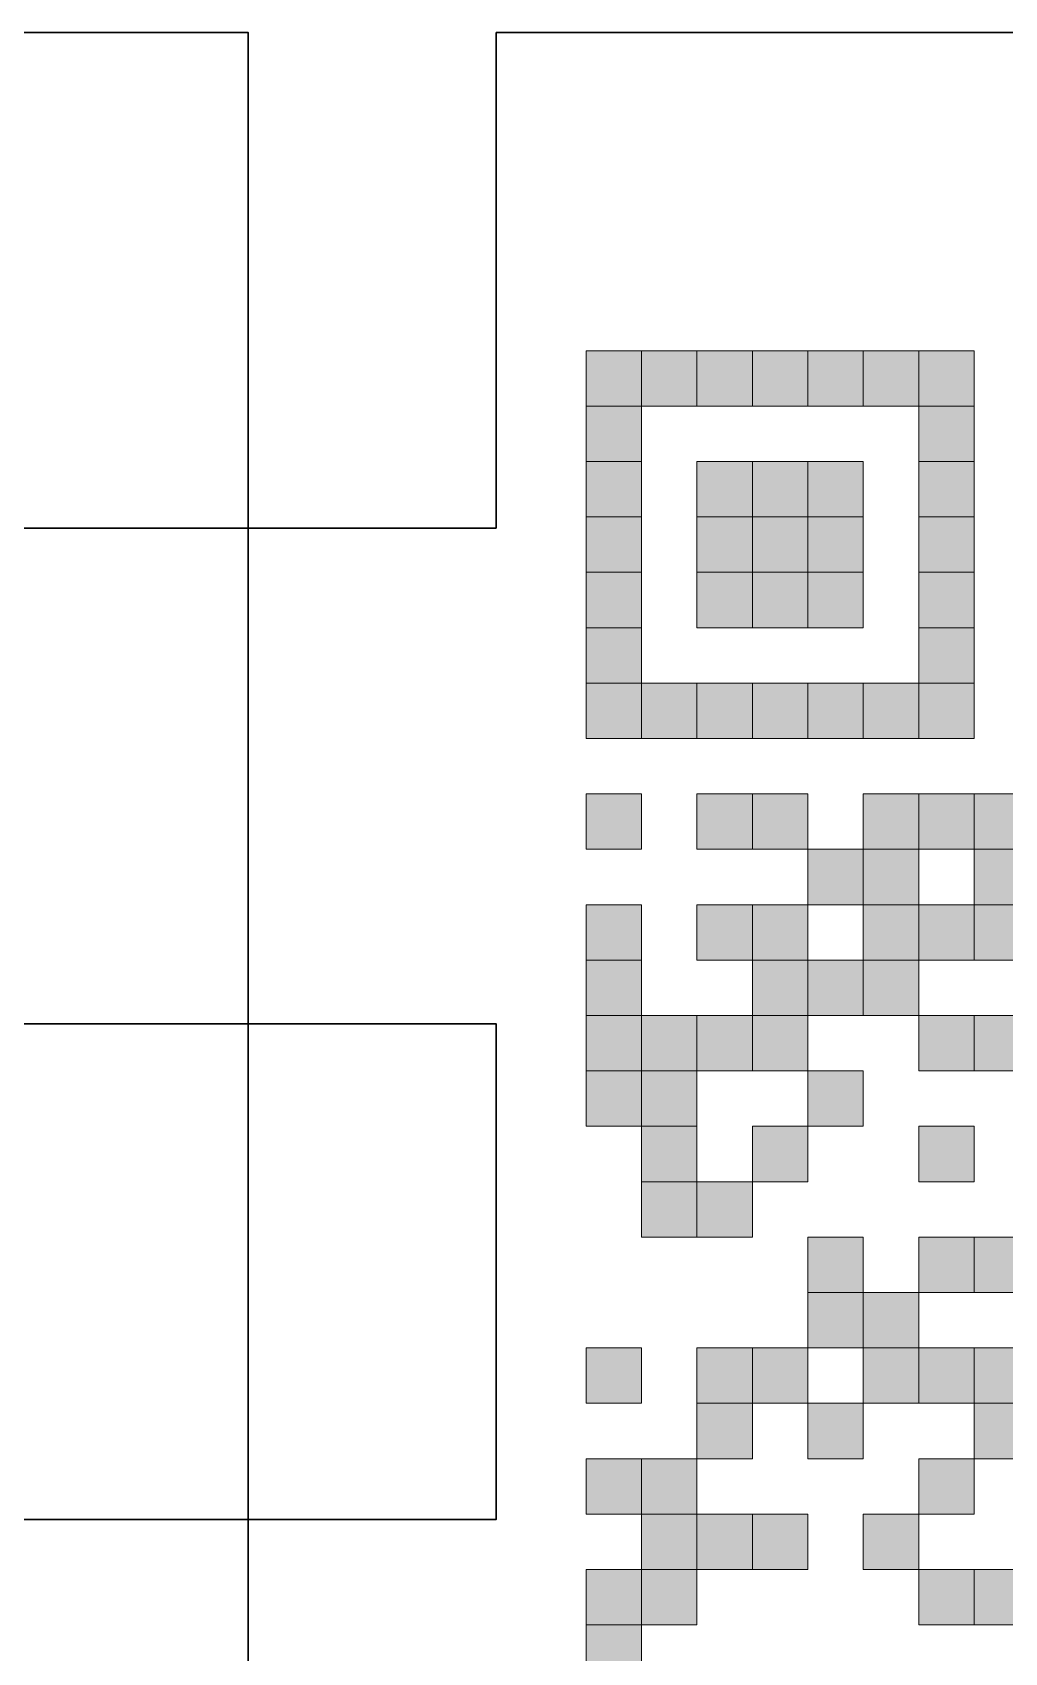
# Model space of a CAD drawing. Header units: inches. Extents: x -69 to 366, y -28 to 237.
# Drawn here: x 146.49 to 166.1, y 204.77 to 237.45 of the extents above; entities that cross this region are included whole.
import ezdxf

# ---------------------------------------------------------------- set-up
doc = ezdxf.new("R2010")
doc.units = ezdxf.units.IN
doc.header["$MEASUREMENT"] = 0
doc.layers.add('Corte Exterior', color=1, linetype='Continuous')
doc.layers.add('Graba Raster', color=2, linetype='Continuous')

msp = doc.modelspace()

# ---------------------------------------------------------------- hatches: boundary and pattern name
at = {"layer": 'Graba Raster', "true_color": 0xffffff}
h = msp.add_hatch(color=7, dxfattribs=at)
h.dxf.hatch_style = 2
h.paths.add_polyline_path([(157.661, 231.03), (158.779, 231.03), (158.779, 229.913), (157.661, 229.913)])
h = msp.add_hatch(color=7, dxfattribs=at)
h.dxf.hatch_style = 2
h.paths.add_polyline_path([(158.779, 231.03), (159.896, 231.03), (159.896, 229.913), (158.779, 229.913)])
h = msp.add_hatch(color=7, dxfattribs=at)
h.dxf.hatch_style = 2
h.paths.add_polyline_path([(159.896, 231.03), (161.014, 231.03), (161.014, 229.913), (159.896, 229.913)])
h = msp.add_hatch(color=7, dxfattribs=at)
h.dxf.hatch_style = 2
h.paths.add_polyline_path([(161.014, 231.03), (162.131, 231.03), (162.131, 229.913), (161.014, 229.913)])
h = msp.add_hatch(color=7, dxfattribs=at)
h.dxf.hatch_style = 2
h.paths.add_polyline_path([(162.131, 231.03), (163.249, 231.03), (163.249, 229.913), (162.131, 229.913)])
h = msp.add_hatch(color=7, dxfattribs=at)
h.dxf.hatch_style = 2
h.paths.add_polyline_path([(163.249, 231.03), (164.367, 231.03), (164.367, 229.913), (163.249, 229.913)])
h = msp.add_hatch(color=7, dxfattribs=at)
h.dxf.hatch_style = 2
h.paths.add_polyline_path([(164.367, 231.03), (165.484, 231.03), (165.484, 229.913), (164.367, 229.913)])
h = msp.add_hatch(color=7, dxfattribs=at)
h.dxf.hatch_style = 2
h.paths.add_polyline_path([(157.661, 229.913), (158.779, 229.913), (158.779, 228.795), (157.661, 228.795)])
h = msp.add_hatch(color=7, dxfattribs=at)
h.dxf.hatch_style = 2
h.paths.add_polyline_path([(164.367, 229.913), (165.484, 229.913), (165.484, 228.795), (164.367, 228.795)])
h = msp.add_hatch(color=7, dxfattribs=at)
h.dxf.hatch_style = 2
h.paths.add_polyline_path([(157.661, 228.795), (158.779, 228.795), (158.779, 227.677), (157.661, 227.677)])
h = msp.add_hatch(color=7, dxfattribs=at)
h.dxf.hatch_style = 2
h.paths.add_polyline_path([(159.896, 228.795), (161.014, 228.795), (161.014, 227.677), (159.896, 227.677)])
h = msp.add_hatch(color=7, dxfattribs=at)
h.dxf.hatch_style = 2
h.paths.add_polyline_path([(161.014, 228.795), (162.131, 228.795), (162.131, 227.677), (161.014, 227.677)])
h = msp.add_hatch(color=7, dxfattribs=at)
h.dxf.hatch_style = 2
h.paths.add_polyline_path([(162.131, 228.795), (163.249, 228.795), (163.249, 227.677), (162.131, 227.677)])
h = msp.add_hatch(color=7, dxfattribs=at)
h.dxf.hatch_style = 2
h.paths.add_polyline_path([(164.367, 228.795), (165.484, 228.795), (165.484, 227.677), (164.367, 227.677)])
h = msp.add_hatch(color=7, dxfattribs=at)
h.dxf.hatch_style = 2
h.paths.add_polyline_path([(157.661, 227.677), (158.779, 227.677), (158.779, 226.56), (157.661, 226.56)])
h = msp.add_hatch(color=7, dxfattribs=at)
h.dxf.hatch_style = 2
h.paths.add_polyline_path([(159.896, 227.677), (161.014, 227.677), (161.014, 226.56), (159.896, 226.56)])
h = msp.add_hatch(color=7, dxfattribs=at)
h.dxf.hatch_style = 2
h.paths.add_polyline_path([(161.014, 227.677), (162.131, 227.677), (162.131, 226.56), (161.014, 226.56)])
h = msp.add_hatch(color=7, dxfattribs=at)
h.dxf.hatch_style = 2
h.paths.add_polyline_path([(162.131, 227.677), (163.249, 227.677), (163.249, 226.56), (162.131, 226.56)])
h = msp.add_hatch(color=7, dxfattribs=at)
h.dxf.hatch_style = 2
h.paths.add_polyline_path([(164.367, 227.677), (165.484, 227.677), (165.484, 226.56), (164.367, 226.56)])
h = msp.add_hatch(color=7, dxfattribs=at)
h.dxf.hatch_style = 2
h.paths.add_polyline_path([(157.661, 226.56), (158.779, 226.56), (158.779, 225.442), (157.661, 225.442)])
h = msp.add_hatch(color=7, dxfattribs=at)
h.dxf.hatch_style = 2
h.paths.add_polyline_path([(159.896, 226.56), (161.014, 226.56), (161.014, 225.442), (159.896, 225.442)])
h = msp.add_hatch(color=7, dxfattribs=at)
h.dxf.hatch_style = 2
h.paths.add_polyline_path([(161.014, 226.56), (162.131, 226.56), (162.131, 225.442), (161.014, 225.442)])
h = msp.add_hatch(color=7, dxfattribs=at)
h.dxf.hatch_style = 2
h.paths.add_polyline_path([(162.131, 226.56), (163.249, 226.56), (163.249, 225.442), (162.131, 225.442)])
h = msp.add_hatch(color=7, dxfattribs=at)
h.dxf.hatch_style = 2
h.paths.add_polyline_path([(164.367, 226.56), (165.484, 226.56), (165.484, 225.442), (164.367, 225.442)])
h = msp.add_hatch(color=7, dxfattribs=at)
h.dxf.hatch_style = 2
h.paths.add_polyline_path([(157.661, 225.442), (158.779, 225.442), (158.779, 224.324), (157.661, 224.324)])
h = msp.add_hatch(color=7, dxfattribs=at)
h.dxf.hatch_style = 2
h.paths.add_polyline_path([(164.367, 225.442), (165.484, 225.442), (165.484, 224.324), (164.367, 224.324)])
h = msp.add_hatch(color=7, dxfattribs=at)
h.dxf.hatch_style = 2
h.paths.add_polyline_path([(157.661, 224.324), (158.779, 224.324), (158.779, 223.207), (157.661, 223.207)])
h = msp.add_hatch(color=7, dxfattribs=at)
h.dxf.hatch_style = 2
h.paths.add_polyline_path([(158.779, 224.324), (159.896, 224.324), (159.896, 223.207), (158.779, 223.207)])
h = msp.add_hatch(color=7, dxfattribs=at)
h.dxf.hatch_style = 2
h.paths.add_polyline_path([(159.896, 224.324), (161.014, 224.324), (161.014, 223.207), (159.896, 223.207)])
h = msp.add_hatch(color=7, dxfattribs=at)
h.dxf.hatch_style = 2
h.paths.add_polyline_path([(161.014, 224.324), (162.131, 224.324), (162.131, 223.207), (161.014, 223.207)])
h = msp.add_hatch(color=7, dxfattribs=at)
h.dxf.hatch_style = 2
h.paths.add_polyline_path([(162.131, 224.324), (163.249, 224.324), (163.249, 223.207), (162.131, 223.207)])
h = msp.add_hatch(color=7, dxfattribs=at)
h.dxf.hatch_style = 2
h.paths.add_polyline_path([(163.249, 224.324), (164.367, 224.324), (164.367, 223.207), (163.249, 223.207)])
h = msp.add_hatch(color=7, dxfattribs=at)
h.dxf.hatch_style = 2
h.paths.add_polyline_path([(164.367, 224.324), (165.484, 224.324), (165.484, 223.207), (164.367, 223.207)])
h = msp.add_hatch(color=7, dxfattribs=at)
h.dxf.hatch_style = 2
h.paths.add_polyline_path([(157.661, 222.089), (158.779, 222.089), (158.779, 220.972), (157.661, 220.972)])
h = msp.add_hatch(color=7, dxfattribs=at)
h.dxf.hatch_style = 2
h.paths.add_polyline_path([(159.896, 222.089), (161.014, 222.089), (161.014, 220.972), (159.896, 220.972)])
h = msp.add_hatch(color=7, dxfattribs=at)
h.dxf.hatch_style = 2
h.paths.add_polyline_path([(161.014, 222.089), (162.131, 222.089), (162.131, 220.972), (161.014, 220.972)])
h = msp.add_hatch(color=7, dxfattribs=at)
h.dxf.hatch_style = 2
h.paths.add_polyline_path([(163.249, 222.089), (164.367, 222.089), (164.367, 220.972), (163.249, 220.972)])
h = msp.add_hatch(color=7, dxfattribs=at)
h.dxf.hatch_style = 2
h.paths.add_polyline_path([(164.367, 222.089), (165.484, 222.089), (165.484, 220.972), (164.367, 220.972)])
h = msp.add_hatch(color=7, dxfattribs=at)
h.dxf.hatch_style = 2
h.paths.add_polyline_path([(165.484, 222.089), (166.602, 222.089), (166.602, 220.972), (165.484, 220.972)])
h = msp.add_hatch(color=7, dxfattribs=at)
h.dxf.hatch_style = 2
h.paths.add_polyline_path([(162.131, 220.972), (163.249, 220.972), (163.249, 219.854), (162.131, 219.854)])
h = msp.add_hatch(color=7, dxfattribs=at)
h.dxf.hatch_style = 2
h.paths.add_polyline_path([(163.249, 220.972), (164.367, 220.972), (164.367, 219.854), (163.249, 219.854)])
h = msp.add_hatch(color=7, dxfattribs=at)
h.dxf.hatch_style = 2
h.paths.add_polyline_path([(165.484, 220.972), (166.602, 220.972), (166.602, 219.854), (165.484, 219.854)])
h = msp.add_hatch(color=7, dxfattribs=at)
h.dxf.hatch_style = 2
h.paths.add_polyline_path([(157.661, 219.854), (158.779, 219.854), (158.779, 218.736), (157.661, 218.736)])
h = msp.add_hatch(color=7, dxfattribs=at)
h.dxf.hatch_style = 2
h.paths.add_polyline_path([(159.896, 219.854), (161.014, 219.854), (161.014, 218.736), (159.896, 218.736)])
h = msp.add_hatch(color=7, dxfattribs=at)
h.dxf.hatch_style = 2
h.paths.add_polyline_path([(161.014, 219.854), (162.131, 219.854), (162.131, 218.736), (161.014, 218.736)])
h = msp.add_hatch(color=7, dxfattribs=at)
h.dxf.hatch_style = 2
h.paths.add_polyline_path([(163.249, 219.854), (164.367, 219.854), (164.367, 218.736), (163.249, 218.736)])
h = msp.add_hatch(color=7, dxfattribs=at)
h.dxf.hatch_style = 2
h.paths.add_polyline_path([(164.367, 219.854), (165.484, 219.854), (165.484, 218.736), (164.367, 218.736)])
h = msp.add_hatch(color=7, dxfattribs=at)
h.dxf.hatch_style = 2
h.paths.add_polyline_path([(165.484, 219.854), (166.602, 219.854), (166.602, 218.736), (165.484, 218.736)])
h = msp.add_hatch(color=7, dxfattribs=at)
h.dxf.hatch_style = 2
h.paths.add_polyline_path([(157.661, 218.736), (158.779, 218.736), (158.779, 217.619), (157.661, 217.619)])
h = msp.add_hatch(color=7, dxfattribs=at)
h.dxf.hatch_style = 2
h.paths.add_polyline_path([(161.014, 218.736), (162.131, 218.736), (162.131, 217.619), (161.014, 217.619)])
h = msp.add_hatch(color=7, dxfattribs=at)
h.dxf.hatch_style = 2
h.paths.add_polyline_path([(162.131, 218.736), (163.249, 218.736), (163.249, 217.619), (162.131, 217.619)])
h = msp.add_hatch(color=7, dxfattribs=at)
h.dxf.hatch_style = 2
h.paths.add_polyline_path([(163.249, 218.736), (164.367, 218.736), (164.367, 217.619), (163.249, 217.619)])
h = msp.add_hatch(color=7, dxfattribs=at)
h.dxf.hatch_style = 2
h.paths.add_polyline_path([(157.661, 217.619), (158.779, 217.619), (158.779, 216.501), (157.661, 216.501)])
h = msp.add_hatch(color=7, dxfattribs=at)
h.dxf.hatch_style = 2
h.paths.add_polyline_path([(158.779, 217.619), (159.896, 217.619), (159.896, 216.501), (158.779, 216.501)])
h = msp.add_hatch(color=7, dxfattribs=at)
h.dxf.hatch_style = 2
h.paths.add_polyline_path([(159.896, 217.619), (161.014, 217.619), (161.014, 216.501), (159.896, 216.501)])
h = msp.add_hatch(color=7, dxfattribs=at)
h.dxf.hatch_style = 2
h.paths.add_polyline_path([(161.014, 217.619), (162.131, 217.619), (162.131, 216.501), (161.014, 216.501)])
h = msp.add_hatch(color=7, dxfattribs=at)
h.dxf.hatch_style = 2
h.paths.add_polyline_path([(164.367, 217.619), (165.484, 217.619), (165.484, 216.501), (164.367, 216.501)])
h = msp.add_hatch(color=7, dxfattribs=at)
h.dxf.hatch_style = 2
h.paths.add_polyline_path([(165.484, 217.619), (166.602, 217.619), (166.602, 216.501), (165.484, 216.501)])
h = msp.add_hatch(color=7, dxfattribs=at)
h.dxf.hatch_style = 2
h.paths.add_polyline_path([(157.661, 216.501), (158.779, 216.501), (158.779, 215.384), (157.661, 215.384)])
h = msp.add_hatch(color=7, dxfattribs=at)
h.dxf.hatch_style = 2
h.paths.add_polyline_path([(158.779, 216.501), (159.896, 216.501), (159.896, 215.384), (158.779, 215.384)])
h = msp.add_hatch(color=7, dxfattribs=at)
h.dxf.hatch_style = 2
h.paths.add_polyline_path([(162.131, 216.501), (163.249, 216.501), (163.249, 215.384), (162.131, 215.384)])
h = msp.add_hatch(color=7, dxfattribs=at)
h.dxf.hatch_style = 2
h.paths.add_polyline_path([(158.779, 215.384), (159.896, 215.384), (159.896, 214.266), (158.779, 214.266)])
h = msp.add_hatch(color=7, dxfattribs=at)
h.dxf.hatch_style = 2
h.paths.add_polyline_path([(161.014, 215.384), (162.131, 215.384), (162.131, 214.266), (161.014, 214.266)])
h = msp.add_hatch(color=7, dxfattribs=at)
h.dxf.hatch_style = 2
h.paths.add_polyline_path([(164.367, 215.384), (165.484, 215.384), (165.484, 214.266), (164.367, 214.266)])
h = msp.add_hatch(color=7, dxfattribs=at)
h.dxf.hatch_style = 2
h.paths.add_polyline_path([(158.779, 214.266), (159.896, 214.266), (159.896, 213.148), (158.779, 213.148)])
h = msp.add_hatch(color=7, dxfattribs=at)
h.dxf.hatch_style = 2
h.paths.add_polyline_path([(159.896, 214.266), (161.014, 214.266), (161.014, 213.148), (159.896, 213.148)])
h = msp.add_hatch(color=7, dxfattribs=at)
h.dxf.hatch_style = 2
h.paths.add_polyline_path([(162.131, 213.148), (163.249, 213.148), (163.249, 212.031), (162.131, 212.031)])
h = msp.add_hatch(color=7, dxfattribs=at)
h.dxf.hatch_style = 2
h.paths.add_polyline_path([(164.367, 213.148), (165.484, 213.148), (165.484, 212.031), (164.367, 212.031)])
h = msp.add_hatch(color=7, dxfattribs=at)
h.dxf.hatch_style = 2
h.paths.add_polyline_path([(165.484, 213.148), (166.602, 213.148), (166.602, 212.031), (165.484, 212.031)])
h = msp.add_hatch(color=7, dxfattribs=at)
h.dxf.hatch_style = 2
h.paths.add_polyline_path([(162.131, 212.031), (163.249, 212.031), (163.249, 210.913), (162.131, 210.913)])
h = msp.add_hatch(color=7, dxfattribs=at)
h.dxf.hatch_style = 2
h.paths.add_polyline_path([(163.249, 212.031), (164.367, 212.031), (164.367, 210.913), (163.249, 210.913)])
h = msp.add_hatch(color=7, dxfattribs=at)
h.dxf.hatch_style = 2
h.paths.add_polyline_path([(157.661, 210.913), (158.779, 210.913), (158.779, 209.796), (157.661, 209.796)])
h = msp.add_hatch(color=7, dxfattribs=at)
h.dxf.hatch_style = 2
h.paths.add_polyline_path([(159.896, 210.913), (161.014, 210.913), (161.014, 209.796), (159.896, 209.796)])
h = msp.add_hatch(color=7, dxfattribs=at)
h.dxf.hatch_style = 2
h.paths.add_polyline_path([(161.014, 210.913), (162.131, 210.913), (162.131, 209.796), (161.014, 209.796)])
h = msp.add_hatch(color=7, dxfattribs=at)
h.dxf.hatch_style = 2
h.paths.add_polyline_path([(163.249, 210.913), (164.367, 210.913), (164.367, 209.796), (163.249, 209.796)])
h = msp.add_hatch(color=7, dxfattribs=at)
h.dxf.hatch_style = 2
h.paths.add_polyline_path([(164.367, 210.913), (165.484, 210.913), (165.484, 209.796), (164.367, 209.796)])
h = msp.add_hatch(color=7, dxfattribs=at)
h.dxf.hatch_style = 2
h.paths.add_polyline_path([(165.484, 210.913), (166.602, 210.913), (166.602, 209.796), (165.484, 209.796)])
h = msp.add_hatch(color=7, dxfattribs=at)
h.dxf.hatch_style = 2
h.paths.add_polyline_path([(159.896, 209.796), (161.014, 209.796), (161.014, 208.678), (159.896, 208.678)])
h = msp.add_hatch(color=7, dxfattribs=at)
h.dxf.hatch_style = 2
h.paths.add_polyline_path([(162.131, 209.796), (163.249, 209.796), (163.249, 208.678), (162.131, 208.678)])
h = msp.add_hatch(color=7, dxfattribs=at)
h.dxf.hatch_style = 2
h.paths.add_polyline_path([(165.484, 209.796), (166.602, 209.796), (166.602, 208.678), (165.484, 208.678)])
h = msp.add_hatch(color=7, dxfattribs=at)
h.dxf.hatch_style = 2
h.paths.add_polyline_path([(157.661, 208.678), (158.779, 208.678), (158.779, 207.56), (157.661, 207.56)])
h = msp.add_hatch(color=7, dxfattribs=at)
h.dxf.hatch_style = 2
h.paths.add_polyline_path([(158.779, 208.678), (159.896, 208.678), (159.896, 207.56), (158.779, 207.56)])
h = msp.add_hatch(color=7, dxfattribs=at)
h.dxf.hatch_style = 2
h.paths.add_polyline_path([(164.367, 208.678), (165.484, 208.678), (165.484, 207.56), (164.367, 207.56)])
h = msp.add_hatch(color=7, dxfattribs=at)
h.dxf.hatch_style = 2
h.paths.add_polyline_path([(158.779, 207.56), (159.896, 207.56), (159.896, 206.443), (158.779, 206.443)])
h = msp.add_hatch(color=7, dxfattribs=at)
h.dxf.hatch_style = 2
h.paths.add_polyline_path([(159.896, 207.56), (161.014, 207.56), (161.014, 206.443), (159.896, 206.443)])
h = msp.add_hatch(color=7, dxfattribs=at)
h.dxf.hatch_style = 2
h.paths.add_polyline_path([(161.014, 207.56), (162.131, 207.56), (162.131, 206.443), (161.014, 206.443)])
h = msp.add_hatch(color=7, dxfattribs=at)
h.dxf.hatch_style = 2
h.paths.add_polyline_path([(163.249, 207.56), (164.367, 207.56), (164.367, 206.443), (163.249, 206.443)])
h = msp.add_hatch(color=7, dxfattribs=at)
h.dxf.hatch_style = 2
h.paths.add_polyline_path([(157.661, 206.443), (158.779, 206.443), (158.779, 205.325), (157.661, 205.325)])
h = msp.add_hatch(color=7, dxfattribs=at)
h.dxf.hatch_style = 2
h.paths.add_polyline_path([(158.779, 206.443), (159.896, 206.443), (159.896, 205.325), (158.779, 205.325)])
h = msp.add_hatch(color=7, dxfattribs=at)
h.dxf.hatch_style = 2
h.paths.add_polyline_path([(164.367, 206.443), (165.484, 206.443), (165.484, 205.325), (164.367, 205.325)])
h = msp.add_hatch(color=7, dxfattribs=at)
h.dxf.hatch_style = 2
h.paths.add_polyline_path([(165.484, 206.443), (166.602, 206.443), (166.602, 205.325), (165.484, 205.325)])
h = msp.add_hatch(color=7, dxfattribs=at)
h.dxf.hatch_style = 2
h.paths.add_polyline_path([(157.661, 205.325), (158.779, 205.325), (158.779, 204.208), (157.661, 204.208)])

# ---------------------------------------------------------------- linework, layer by layer
at = {"layer": 'Corte Exterior', "color": 7, "lineweight": 30, "true_color": 0xffffff}
for points in [[(135.843, 237.451), (150.843, 237.451), (150.843, 227.451), (145.843, 227.451)], [(203.343, 192.451), (193.343, 192.451), (193.343, 187.451), (183.343, 187.451), (183.343, 192.451), (167.093, 192.451), (167.093, 187.451), (155.843, 187.451), (155.843, 197.451), (150.843, 197.451), (150.843, 207.451), (155.843, 207.451), (155.843, 217.451), (150.843, 217.451), (150.843, 227.451), (155.843, 227.451), (155.843, 237.451)], [(155.843, 237.451), (167.093, 237.451), (167.093, 232.451), (183.343, 232.451), (183.343, 237.451), (193.343, 237.451), (193.343, 232.451), (203.343, 232.451), (203.343, 237.451), (213.343, 237.451), (213.343, 232.451), (223.343, 232.451), (223.343, 237.451), (233.343, 237.451), (233.343, 232.451), (243.343, 232.451), (243.343, 237.451), (253.343, 237.451), (253.343, 232.451), (263.343, 232.451)], [(145.843, 217.451), (150.843, 217.451), (150.843, 207.451), (145.843, 207.451)]]:
    msp.add_lwpolyline(points, dxfattribs=at)
at = {"layer": 'Graba Raster', "lineweight": 0}
for points in [[(157.661, 231.03), (158.779, 231.03), (158.779, 229.913), (157.661, 229.913), (157.661, 231.03)], [(158.779, 231.03), (159.896, 231.03), (159.896, 229.913), (158.779, 229.913), (158.779, 231.03)], [(159.896, 231.03), (161.014, 231.03), (161.014, 229.913), (159.896, 229.913), (159.896, 231.03)], [(161.014, 231.03), (162.131, 231.03), (162.131, 229.913), (161.014, 229.913), (161.014, 231.03)], [(162.131, 231.03), (163.249, 231.03), (163.249, 229.913), (162.131, 229.913), (162.131, 231.03)], [(163.249, 231.03), (164.367, 231.03), (164.367, 229.913), (163.249, 229.913), (163.249, 231.03)], [(164.367, 231.03), (165.484, 231.03), (165.484, 229.913), (164.367, 229.913), (164.367, 231.03)], [(157.661, 229.913), (158.779, 229.913), (158.779, 228.795), (157.661, 228.795), (157.661, 229.913)], [(164.367, 229.913), (165.484, 229.913), (165.484, 228.795), (164.367, 228.795), (164.367, 229.913)], [(157.661, 228.795), (158.779, 228.795), (158.779, 227.677), (157.661, 227.677), (157.661, 228.795)], [(159.896, 228.795), (161.014, 228.795), (161.014, 227.677), (159.896, 227.677), (159.896, 228.795)], [(161.014, 228.795), (162.131, 228.795), (162.131, 227.677), (161.014, 227.677), (161.014, 228.795)], [(162.131, 228.795), (163.249, 228.795), (163.249, 227.677), (162.131, 227.677), (162.131, 228.795)], [(164.367, 228.795), (165.484, 228.795), (165.484, 227.677), (164.367, 227.677), (164.367, 228.795)], [(157.661, 227.677), (158.779, 227.677), (158.779, 226.56), (157.661, 226.56), (157.661, 227.677)], [(159.896, 227.677), (161.014, 227.677), (161.014, 226.56), (159.896, 226.56), (159.896, 227.677)], [(161.014, 227.677), (162.131, 227.677), (162.131, 226.56), (161.014, 226.56), (161.014, 227.677)], [(162.131, 227.677), (163.249, 227.677), (163.249, 226.56), (162.131, 226.56), (162.131, 227.677)], [(164.367, 227.677), (165.484, 227.677), (165.484, 226.56), (164.367, 226.56), (164.367, 227.677)], [(157.661, 226.56), (158.779, 226.56), (158.779, 225.442), (157.661, 225.442), (157.661, 226.56)], [(159.896, 226.56), (161.014, 226.56), (161.014, 225.442), (159.896, 225.442), (159.896, 226.56)], [(161.014, 226.56), (162.131, 226.56), (162.131, 225.442), (161.014, 225.442), (161.014, 226.56)], [(162.131, 226.56), (163.249, 226.56), (163.249, 225.442), (162.131, 225.442), (162.131, 226.56)], [(164.367, 226.56), (165.484, 226.56), (165.484, 225.442), (164.367, 225.442), (164.367, 226.56)], [(157.661, 225.442), (158.779, 225.442), (158.779, 224.324), (157.661, 224.324), (157.661, 225.442)], [(164.367, 225.442), (165.484, 225.442), (165.484, 224.324), (164.367, 224.324), (164.367, 225.442)], [(157.661, 224.324), (158.779, 224.324), (158.779, 223.207), (157.661, 223.207), (157.661, 224.324)], [(158.779, 224.324), (159.896, 224.324), (159.896, 223.207), (158.779, 223.207), (158.779, 224.324)], [(159.896, 224.324), (161.014, 224.324), (161.014, 223.207), (159.896, 223.207), (159.896, 224.324)], [(161.014, 224.324), (162.131, 224.324), (162.131, 223.207), (161.014, 223.207), (161.014, 224.324)], [(162.131, 224.324), (163.249, 224.324), (163.249, 223.207), (162.131, 223.207), (162.131, 224.324)], [(163.249, 224.324), (164.367, 224.324), (164.367, 223.207), (163.249, 223.207), (163.249, 224.324)], [(164.367, 224.324), (165.484, 224.324), (165.484, 223.207), (164.367, 223.207), (164.367, 224.324)], [(157.661, 222.089), (158.779, 222.089), (158.779, 220.972), (157.661, 220.972), (157.661, 222.089)], [(159.896, 222.089), (161.014, 222.089), (161.014, 220.972), (159.896, 220.972), (159.896, 222.089)], [(161.014, 222.089), (162.131, 222.089), (162.131, 220.972), (161.014, 220.972), (161.014, 222.089)], [(163.249, 222.089), (164.367, 222.089), (164.367, 220.972), (163.249, 220.972), (163.249, 222.089)], [(164.367, 222.089), (165.484, 222.089), (165.484, 220.972), (164.367, 220.972), (164.367, 222.089)], [(165.484, 222.089), (166.602, 222.089), (166.602, 220.972), (165.484, 220.972), (165.484, 222.089)], [(162.131, 220.972), (163.249, 220.972), (163.249, 219.854), (162.131, 219.854), (162.131, 220.972)], [(163.249, 220.972), (164.367, 220.972), (164.367, 219.854), (163.249, 219.854), (163.249, 220.972)], [(165.484, 220.972), (166.602, 220.972), (166.602, 219.854), (165.484, 219.854), (165.484, 220.972)], [(157.661, 219.854), (158.779, 219.854), (158.779, 218.736), (157.661, 218.736), (157.661, 219.854)], [(159.896, 219.854), (161.014, 219.854), (161.014, 218.736), (159.896, 218.736), (159.896, 219.854)], [(161.014, 219.854), (162.131, 219.854), (162.131, 218.736), (161.014, 218.736), (161.014, 219.854)], [(163.249, 219.854), (164.367, 219.854), (164.367, 218.736), (163.249, 218.736), (163.249, 219.854)], [(164.367, 219.854), (165.484, 219.854), (165.484, 218.736), (164.367, 218.736), (164.367, 219.854)], [(165.484, 219.854), (166.602, 219.854), (166.602, 218.736), (165.484, 218.736), (165.484, 219.854)], [(157.661, 218.736), (158.779, 218.736), (158.779, 217.619), (157.661, 217.619), (157.661, 218.736)], [(161.014, 218.736), (162.131, 218.736), (162.131, 217.619), (161.014, 217.619), (161.014, 218.736)], [(162.131, 218.736), (163.249, 218.736), (163.249, 217.619), (162.131, 217.619), (162.131, 218.736)], [(163.249, 218.736), (164.367, 218.736), (164.367, 217.619), (163.249, 217.619), (163.249, 218.736)], [(157.661, 217.619), (158.779, 217.619), (158.779, 216.501), (157.661, 216.501), (157.661, 217.619)], [(158.779, 217.619), (159.896, 217.619), (159.896, 216.501), (158.779, 216.501), (158.779, 217.619)], [(159.896, 217.619), (161.014, 217.619), (161.014, 216.501), (159.896, 216.501), (159.896, 217.619)], [(161.014, 217.619), (162.131, 217.619), (162.131, 216.501), (161.014, 216.501), (161.014, 217.619)], [(164.367, 217.619), (165.484, 217.619), (165.484, 216.501), (164.367, 216.501), (164.367, 217.619)], [(165.484, 217.619), (166.602, 217.619), (166.602, 216.501), (165.484, 216.501), (165.484, 217.619)], [(157.661, 216.501), (158.779, 216.501), (158.779, 215.384), (157.661, 215.384), (157.661, 216.501)], [(158.779, 216.501), (159.896, 216.501), (159.896, 215.384), (158.779, 215.384), (158.779, 216.501)], [(162.131, 216.501), (163.249, 216.501), (163.249, 215.384), (162.131, 215.384), (162.131, 216.501)], [(158.779, 215.384), (159.896, 215.384), (159.896, 214.266), (158.779, 214.266), (158.779, 215.384)], [(161.014, 215.384), (162.131, 215.384), (162.131, 214.266), (161.014, 214.266), (161.014, 215.384)], [(164.367, 215.384), (165.484, 215.384), (165.484, 214.266), (164.367, 214.266), (164.367, 215.384)], [(158.779, 214.266), (159.896, 214.266), (159.896, 213.148), (158.779, 213.148), (158.779, 214.266)], [(159.896, 214.266), (161.014, 214.266), (161.014, 213.148), (159.896, 213.148), (159.896, 214.266)], [(162.131, 213.148), (163.249, 213.148), (163.249, 212.031), (162.131, 212.031), (162.131, 213.148)], [(164.367, 213.148), (165.484, 213.148), (165.484, 212.031), (164.367, 212.031), (164.367, 213.148)], [(165.484, 213.148), (166.602, 213.148), (166.602, 212.031), (165.484, 212.031), (165.484, 213.148)], [(162.131, 212.031), (163.249, 212.031), (163.249, 210.913), (162.131, 210.913), (162.131, 212.031)], [(163.249, 212.031), (164.367, 212.031), (164.367, 210.913), (163.249, 210.913), (163.249, 212.031)], [(157.661, 210.913), (158.779, 210.913), (158.779, 209.796), (157.661, 209.796), (157.661, 210.913)], [(159.896, 210.913), (161.014, 210.913), (161.014, 209.796), (159.896, 209.796), (159.896, 210.913)], [(161.014, 210.913), (162.131, 210.913), (162.131, 209.796), (161.014, 209.796), (161.014, 210.913)], [(163.249, 210.913), (164.367, 210.913), (164.367, 209.796), (163.249, 209.796), (163.249, 210.913)], [(164.367, 210.913), (165.484, 210.913), (165.484, 209.796), (164.367, 209.796), (164.367, 210.913)], [(165.484, 210.913), (166.602, 210.913), (166.602, 209.796), (165.484, 209.796), (165.484, 210.913)], [(159.896, 209.796), (161.014, 209.796), (161.014, 208.678), (159.896, 208.678), (159.896, 209.796)], [(162.131, 209.796), (163.249, 209.796), (163.249, 208.678), (162.131, 208.678), (162.131, 209.796)], [(165.484, 209.796), (166.602, 209.796), (166.602, 208.678), (165.484, 208.678), (165.484, 209.796)], [(157.661, 208.678), (158.779, 208.678), (158.779, 207.56), (157.661, 207.56), (157.661, 208.678)], [(158.779, 208.678), (159.896, 208.678), (159.896, 207.56), (158.779, 207.56), (158.779, 208.678)], [(164.367, 208.678), (165.484, 208.678), (165.484, 207.56), (164.367, 207.56), (164.367, 208.678)], [(158.779, 207.56), (159.896, 207.56), (159.896, 206.443), (158.779, 206.443), (158.779, 207.56)], [(159.896, 207.56), (161.014, 207.56), (161.014, 206.443), (159.896, 206.443), (159.896, 207.56)], [(161.014, 207.56), (162.131, 207.56), (162.131, 206.443), (161.014, 206.443), (161.014, 207.56)], [(163.249, 207.56), (164.367, 207.56), (164.367, 206.443), (163.249, 206.443), (163.249, 207.56)], [(157.661, 206.443), (158.779, 206.443), (158.779, 205.325), (157.661, 205.325), (157.661, 206.443)], [(158.779, 206.443), (159.896, 206.443), (159.896, 205.325), (158.779, 205.325), (158.779, 206.443)], [(164.367, 206.443), (165.484, 206.443), (165.484, 205.325), (164.367, 205.325), (164.367, 206.443)], [(165.484, 206.443), (166.602, 206.443), (166.602, 205.325), (165.484, 205.325), (165.484, 206.443)], [(157.661, 205.325), (158.779, 205.325), (158.779, 204.208), (157.661, 204.208), (157.661, 205.325)]]:
    msp.add_lwpolyline(points, dxfattribs=at)

doc.saveas('drawing.dxf')
